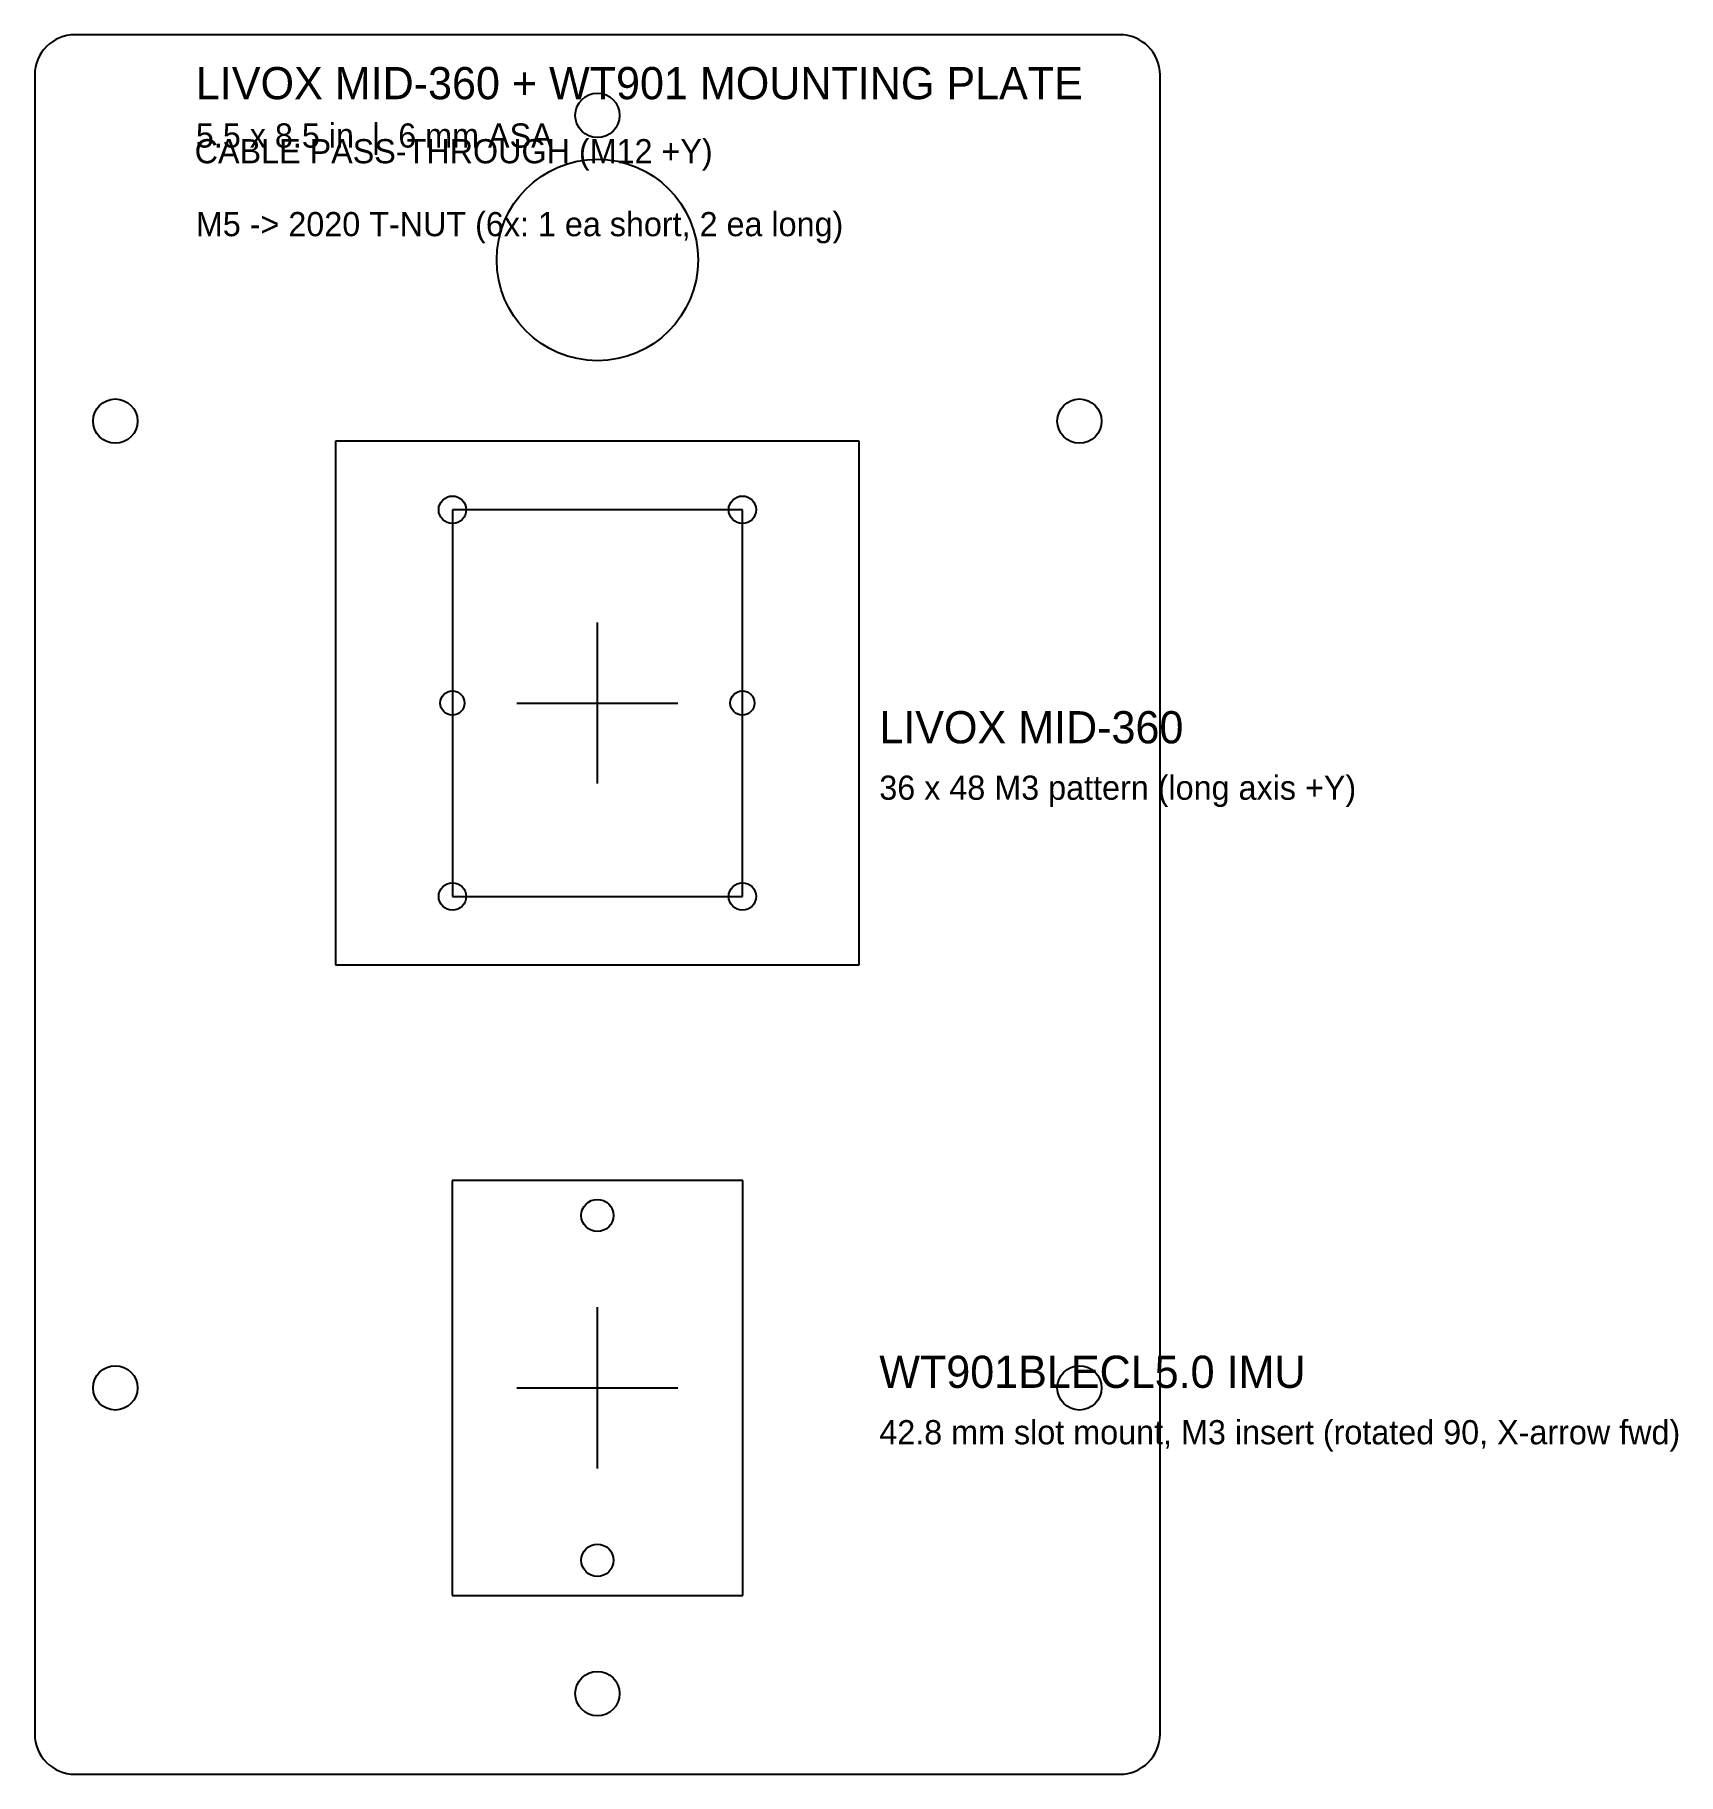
# Model space of a CAD drawing. Header units: metres. Extents: x -70 to 134, y -108 to 108.
import ezdxf

# ---------------------------------------------------------------- set-up
doc = ezdxf.new("R2010")
doc.units = ezdxf.units.M
doc.layers.add('CONSTRUCTION', color=8, linetype='Continuous')
doc.layers.add('LABELS', color=3, linetype='Continuous')

msp = doc.modelspace()

# ---------------------------------------------------------------- linework, layer by layer
for p, q in [((64.85, 107.95), (-64.85, 107.95)), ((-69.85, 102.95), (-69.85, -102.95)), ((69.85, -102.95), (69.85, 102.95)), ((-64.85, -107.95), (64.85, -107.95))]:
    msp.add_line(p, q)
for centre, radius in [((0, 97.95), 2.75), ((0, 80), 12.5), ((-59.85, 60), 2.75), ((59.85, 60), 2.75), ((-18, 49), 1.7), ((18, 49), 1.7), ((-18, 25), 1.5), ((18, 25), 1.5), ((-18, 1), 1.7), ((18, 1), 1.7), ((0, -38.6), 2), ((-59.85, -60), 2.75), ((59.85, -60), 2.75), ((0, -81.4), 2), ((0, -97.95), 2.75)]:
    msp.add_circle(centre, radius)
for centre, start, end in [((-64.85, 102.95), 90, 180), ((64.85, 102.95), 0, 90), ((-64.85, -102.95), 180, 270), ((64.85, -102.95), 270, 360)]:
    msp.add_arc(centre, 5, start, end)
at = {"layer": 'CONSTRUCTION'}
for p, q in [((32.5, 57.5), (-32.5, 57.5)), ((-32.5, 57.5), (-32.5, -7.5)), ((32.5, -7.5), (32.5, 57.5)), ((18, 49), (-18, 49)), ((-18, 49), (-18, 1)), ((18, 1), (18, 49)), ((0, 15), (0, 35)), ((-10, 25), (10, 25)), ((-18, 1), (18, 1)), ((-32.5, -7.5), (32.5, -7.5)), ((18.05, -34.25), (-18.05, -34.25)), ((-18.05, -34.25), (-18.05, -85.75)), ((18.05, -85.75), (18.05, -34.25)), ((0, -70), (0, -50)), ((-10, -60), (10, -60)), ((-18.05, -85.75), (18.05, -85.75))]:
    msp.add_line(p, q, dxfattribs=at)

# ---------------------------------------------------------------- texts
at = {"layer": 'LABELS'}
for s, height, p in [('LIVOX MID-360 + WT901 MOUNTING PLATE', 4, (-49.85, 99.95)), ('CABLE PASS-THROUGH (M12 +Y)', 3, (-50, 92)), ('5.5 x 8.5 in  |  6 mm ASA', 3, (-49.85, 93.95)), ('M5 -> 2020 T-NUT (6x: 1 ea short, 2 ea long)', 3, (-49.85, 82.95)), ('LIVOX MID-360', 4, (35, 20)), ('36 x 48 M3 pattern (long axis +Y)', 3, (35, 13)), ('WT901BLECL5.0 IMU', 4, (35, -60)), ('42.8 mm slot mount, M3 insert (rotated 90, X-arrow fwd)', 3, (35, -67))]:
    msp.add_text(s, height=height, dxfattribs=at).set_placement(p)

doc.saveas('drawing.dxf')
